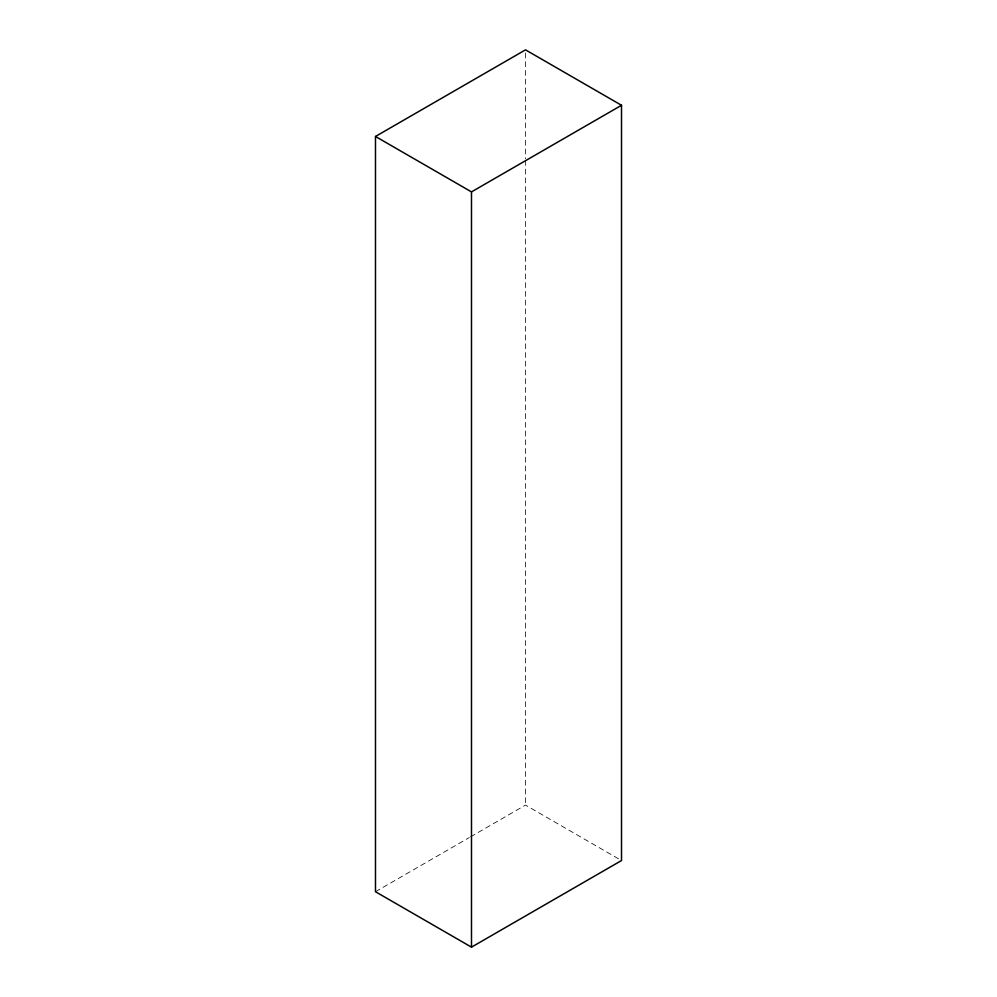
<?xml version="1.0" encoding="UTF-8"?>
<svg xmlns="http://www.w3.org/2000/svg" width="997" height="997" viewBox="0 0 997 997"><rect width="100%" height="100%" fill="white"/><g stroke="black" fill="none" stroke-linecap="round" stroke-linejoin="round"><path stroke-width="0.75" stroke-dasharray="4.99 3.74" d="M375.483 891.717L469.251 837.592M470.584 836.819L525.506 805.102L618.85 859.003M525.506 52.966L525.506 158.859M525.506 160.417L525.506 805.102"/><path stroke-width="1.5" d="M375.483 136.464L525.506 49.85L621.517 105.283L621.517 860.536L471.494 947.15L375.483 891.717L375.483 136.464L471.494 191.898L621.517 105.283M471.494 191.898L471.494 947.15"/></g></svg>
